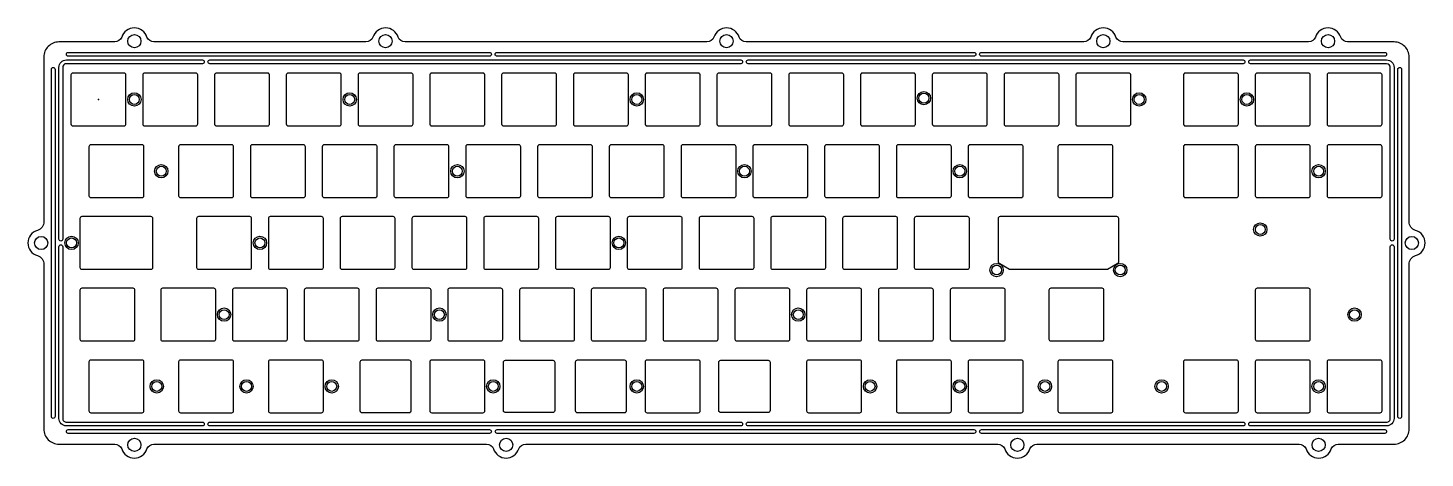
# Model space of a CAD drawing. Header units: millimetres. Extents: x -19 to 352, y -95 to 19.
import ezdxf

# ---------------------------------------------------------------- set-up
doc = ezdxf.new("R2010")
doc.units = ezdxf.units.MM
doc.header["$MEASUREMENT"] = 0

msp = doc.modelspace()

# ---------------------------------------------------------------- linework, layer by layer
msp.add_line((12.06, -25.55), (12.06, -12.55))
msp.add_line((12.06, -25.55), (12.06, -12.55))
for points in [[(113.4, -91.53), (238.67, -91.53, -0.305834), (240.53, -92.78, 0.736932), (247.22, -92.78, -0.305835), (249.08, -91.53), (318.65, -91.53, -0.305834), (320.5, -92.78, 0.736932), (327.2, -92.78, -0.305835), (329.05, -91.53), (332.85, -91.53), (343.87, -91.53, 0.414214), (347.87, -87.53), (347.87, -43.75, -0.333096), (349.58, -41.48, 0.749331), (349.58, -34.76, -0.333096), (347.87, -32.49), (347.87, 11.28, 0.414214), (343.87, 15.28), (331.55, 15.28, -0.305836), (329.7, 16.54, 0.736927), (323, 16.54, -0.305838), (321.15, 15.28), (271.9, 15.28, -0.305836), (270.05, 16.54, 0.736927), (263.35, 16.54, -0.305838), (261.5, 15.28), (171.89, 15.28, -0.305836), (170.04, 16.54, 0.736927), (163.34, 16.54, -0.305838), (161.48, 15.28), (81.4, 15.28, -0.305836), (79.55, 16.54, 0.736927), (72.85, 16.54, -0.305838), (71, 15.28), (14.73, 15.28, -0.305836), (12.87, 16.54, 0.736927), (6.18, 16.54, -0.305838), (4.32, 15.28), (-10.5, 15.28, 0.414214), (-14.5, 11.28), (-14.5, -32.49, -0.333293), (-16.2, -34.76, 0.749887), (-16.2, -41.48, -0.333293), (-14.5, -43.75), (-14.5, -87.53, 0.414214), (-10.5, -91.53), (0.52, -91.53), (4.32, -91.53, -0.305834), (6.18, -92.78, 0.736933), (12.87, -92.78, -0.305835), (14.73, -91.53), (103, -91.53, -0.305834), (104.85, -92.78, 0.736933), (111.55, -92.78, -0.305835)], [(-8, 11.5, -1), (-8, 12.5), (46.62, 12.5), (103.78, 12.5, -1), (103.78, 11.5), (46.62, 11.5)], [(105.78, 11.5, -1), (105.78, 12.5), (232.36, 12.5, -1), (232.36, 11.5)], [(296.28, 12.5), (341.38, 12.5, -1), (341.38, 11.5), (296.28, 11.5), (234.36, 11.5, -1), (234.36, 12.5)], [(-12.5, 8, -1), (-11.5, 8), (-11.5, -84.2, -1), (-12.5, -84.2)], [(-10.5, 8.5, -0.414213), (-8.5, 10.5), (27.57, 10.5, -1), (27.57, 9.5), (-8.5, 9.5, 0.414212), (-9.5, 8.5), (-9.5, -37.1, -1), (-10.5, -37.1)], [(29.57, 9.5, -1), (29.57, 10.5), (46.62, 10.5), (48.62, 10.5), (170.45, 10.5, -1), (170.45, 9.5)], [(303.8, 10.5, -1), (303.8, 9.5), (172.45, 9.5, -1), (172.45, 10.5), (284.75, 10.5), (286.75, 10.5), (294.28, 10.5)], [(305.8, 9.5, -1), (305.8, 10.5), (341.88, 10.5, -0.414213), (343.87, 8.5), (343.87, -37.1, -1), (342.87, -37.1), (342.87, 8.5, 0.414213), (341.88, 9.5)], [(344.87, 8, -1), (345.87, 8), (345.87, -84.2, -1), (344.87, -84.2)], [(-7.3, 6.5), (-7.3, -6.5, 0.414212), (-6.8, -7), (6.8, -7, 0.414214), (7.3, -6.5), (7.3, 6.5, 0.414214), (6.8, 7), (-6.8, 7, 0.414212)], [(11.75, 6.5), (11.75, -6.5, 0.414212), (12.25, -7), (25.85, -7, 0.414214), (26.35, -6.5), (26.35, 6.5, 0.414214), (25.85, 7), (12.25, 7, 0.414212)], [(30.8, 6.5), (30.8, -6.5, 0.414212), (31.3, -7), (44.9, -7, 0.414214), (45.4, -6.5), (45.4, 6.5, 0.414214), (44.9, 7), (31.3, 7, 0.414212)], [(49.85, 6.5), (49.85, -6.5, 0.414212), (50.35, -7), (63.95, -7, 0.414214), (64.45, -6.5), (64.45, 6.5, 0.414214), (63.95, 7), (50.35, 7, 0.414212)], [(68.9, 6.5), (68.9, -6.5, 0.414212), (69.4, -7), (83, -7, 0.414214), (83.5, -6.5), (83.5, 6.5, 0.414214), (83, 7), (69.4, 7, 0.414212)], [(87.95, 6.5), (87.95, -6.5, 0.414212), (88.45, -7), (102.05, -7, 0.414214), (102.55, -6.5), (102.55, 6.5, 0.414214), (102.05, 7), (88.45, 7, 0.414212)], [(107, 6.5), (107, -6.5, 0.414212), (107.5, -7), (121.1, -7, 0.414214), (121.6, -6.5), (121.6, 6.5, 0.414214), (121.1, 7), (107.5, 7, 0.414212)], [(126.05, 6.5), (126.05, -6.5, 0.414212), (126.55, -7), (140.15, -7, 0.414214), (140.65, -6.5), (140.65, 6.5, 0.414214), (140.15, 7), (126.55, 7, 0.414212)], [(145.1, 6.5), (145.1, -6.5, 0.414212), (145.6, -7), (159.2, -7, 0.414214), (159.7, -6.5), (159.7, 6.5, 0.414214), (159.2, 7), (145.6, 7, 0.414212)], [(164.15, 6.5), (164.15, -6.5, 0.414212), (164.65, -7), (178.25, -7, 0.414214), (178.75, -6.5), (178.75, 6.5, 0.414214), (178.25, 7), (164.65, 7, 0.414212)], [(183.2, 6.5), (183.2, -6.5, 0.414212), (183.7, -7), (197.3, -7, 0.414214), (197.8, -6.5), (197.8, 6.5, 0.414214), (197.3, 7), (183.7, 7, 0.414212)], [(202.25, 6.5), (202.25, -6.5, 0.414212), (202.75, -7), (216.35, -7, 0.414214), (216.85, -6.5), (216.85, 6.5, 0.414214), (216.35, 7), (202.75, 7, 0.414212)], [(221.3, 6.5), (221.3, -6.5, 0.414212), (221.8, -7), (235.4, -7, 0.414214), (235.9, -6.5), (235.9, 6.5, 0.414214), (235.4, 7), (221.8, 7, 0.414212)], [(240.35, 6.5), (240.35, -6.5, 0.414212), (240.85, -7), (254.45, -7, 0.414214), (254.95, -6.5), (254.95, 6.5, 0.414214), (254.45, 7), (240.85, 7, 0.414212)], [(259.4, 6.5), (259.4, -6.5, 0.414212), (259.9, -7), (273.5, -7, 0.414214), (274, -6.5), (274, 6.5, 0.414214), (273.5, 7), (259.9, 7, 0.414212)], [(287.98, 6.5), (287.98, -6.5, 0.414212), (288.48, -7), (302.07, -7, 0.414214), (302.57, -6.5), (302.57, 6.5, 0.414214), (302.07, 7), (288.48, 7, 0.414212)], [(321.12, 7), (307.52, 7, 0.414212), (307.02, 6.5), (307.02, -6.5, 0.414212), (307.52, -7), (321.12, -7, 0.414214), (321.62, -6.5), (321.62, 6.5, 0.414214)], [(326.07, 6.5), (326.07, -6.5, 0.414212), (326.57, -7), (340.18, -7, 0.414214), (340.68, -6.5), (340.68, 6.5, 0.414214), (340.18, 7), (326.57, 7, 0.414212)], [(-2.54, -12.55), (-2.54, -25.55, 0.414214), (-2.04, -26.05), (11.56, -26.05, 0.414212), (12.06, -25.55), (12.06, -12.55, 0.414212), (11.56, -12.05), (-2.04, -12.05, 0.414214)], [(21.27, -12.55), (21.27, -25.55, 0.414212), (21.77, -26.05), (35.38, -26.05, 0.414214), (35.88, -25.55), (35.88, -12.55, 0.414214), (35.38, -12.05), (21.77, -12.05, 0.414212)], [(40.33, -12.55), (40.33, -25.55, 0.414212), (40.83, -26.05), (54.42, -26.05, 0.414214), (54.92, -25.55), (54.92, -12.55, 0.414214), (54.42, -12.05), (40.83, -12.05, 0.414212)], [(59.38, -12.55), (59.38, -25.55, 0.414212), (59.88, -26.05), (73.47, -26.05, 0.414214), (73.97, -25.55), (73.97, -12.55, 0.414214), (73.47, -12.05), (59.88, -12.05, 0.414212)], [(78.42, -12.55), (78.42, -25.55, 0.414212), (78.92, -26.05), (92.53, -26.05, 0.414214), (93.03, -25.55), (93.03, -12.55, 0.414214), (92.53, -12.05), (78.92, -12.05, 0.414212)], [(97.48, -12.55), (97.48, -25.55, 0.414212), (97.97, -26.05), (111.58, -26.05, 0.414214), (112.08, -25.55), (112.08, -12.55, 0.414214), (111.58, -12.05), (97.97, -12.05, 0.414212)], [(116.53, -12.55), (116.53, -25.55, 0.414212), (117.03, -26.05), (130.62, -26.05, 0.414214), (131.12, -25.55), (131.12, -12.55, 0.414214), (130.62, -12.05), (117.03, -12.05, 0.414212)], [(135.57, -12.55), (135.57, -25.55, 0.414212), (136.07, -26.05), (149.68, -26.05, 0.414214), (150.18, -25.55), (150.18, -12.55, 0.414214), (149.68, -12.05), (136.07, -12.05, 0.414212)], [(154.62, -12.55), (154.62, -25.55, 0.414212), (155.12, -26.05), (168.72, -26.05, 0.414214), (169.22, -25.55), (169.22, -12.55, 0.414214), (168.72, -12.05), (155.12, -12.05, 0.414212)], [(173.68, -12.55), (173.68, -25.55, 0.414212), (174.18, -26.05), (187.78, -26.05, 0.414214), (188.28, -25.55), (188.28, -12.55, 0.414214), (187.78, -12.05), (174.18, -12.05, 0.414212)], [(192.72, -12.55), (192.72, -25.55, 0.414212), (193.22, -26.05), (206.82, -26.05, 0.414214), (207.32, -25.55), (207.32, -12.55, 0.414214), (206.82, -12.05), (193.22, -12.05, 0.414212)], [(211.77, -12.55), (211.77, -25.55, 0.414212), (212.28, -26.05), (225.88, -26.05, 0.414214), (226.38, -25.55), (226.38, -12.55, 0.414214), (225.88, -12.05), (212.28, -12.05, 0.414212)], [(230.82, -12.55), (230.82, -25.55, 0.414212), (231.32, -26.05), (244.93, -26.05, 0.414214), (245.43, -25.55), (245.43, -12.55, 0.414214), (244.93, -12.05), (231.32, -12.05, 0.414212)], [(254.64, -12.55), (254.64, -25.55, 0.414212), (255.14, -26.05), (268.74, -26.05, 0.414214), (269.24, -25.55), (269.24, -12.55, 0.414214), (268.74, -12.05), (255.14, -12.05, 0.414212)], [(287.98, -25.55, 0.414212), (288.48, -26.05), (302.07, -26.05, 0.414214), (302.57, -25.55), (302.57, -12.55, 0.414214), (302.07, -12.05), (288.48, -12.05, 0.414212), (287.98, -12.55)], [(307.02, -12.55), (307.02, -25.55, 0.414212), (307.52, -26.05), (321.12, -26.05, 0.414214), (321.62, -25.55), (321.62, -12.55, 0.414214), (321.12, -12.05), (307.52, -12.05, 0.414212)], [(326.07, -12.55), (326.07, -25.55, 0.414212), (326.57, -26.05), (340.18, -26.05, 0.414214), (340.68, -25.55), (340.68, -12.55, 0.414214), (340.18, -12.05), (326.57, -12.05, 0.414212)], [(-4.92, -31.6), (-4.92, -44.6, 0.414212), (-4.42, -45.1), (13.94, -45.1, 0.414214), (14.44, -44.6), (14.44, -31.6, 0.414214), (13.94, -31.1), (-4.42, -31.1, 0.414212)], [(26.04, -31.6), (26.04, -44.6, 0.414212), (26.54, -45.1), (40.14, -45.1, 0.414214), (40.64, -44.6), (40.64, -31.6, 0.414214), (40.14, -31.1), (26.54, -31.1, 0.414212)], [(45.09, -31.6), (45.09, -44.6, 0.414212), (45.59, -45.1), (59.19, -45.1, 0.414214), (59.69, -44.6), (59.69, -31.6, 0.414214), (59.19, -31.1), (45.59, -31.1, 0.414212)], [(64.14, -31.6), (64.14, -44.6, 0.414212), (64.64, -45.1), (78.24, -45.1, 0.414214), (78.74, -44.6), (78.74, -31.6, 0.414214), (78.24, -31.1), (64.64, -31.1, 0.414212)], [(83.19, -31.6), (83.19, -44.6, 0.414212), (83.69, -45.1), (97.29, -45.1, 0.414214), (97.79, -44.6), (97.79, -31.6, 0.414214), (97.29, -31.1), (83.69, -31.1, 0.414212)], [(102.24, -31.6), (102.24, -44.6, 0.414212), (102.74, -45.1), (116.34, -45.1, 0.414214), (116.84, -44.6), (116.84, -31.6, 0.414214), (116.34, -31.1), (102.74, -31.1, 0.414212)], [(121.29, -31.6), (121.29, -44.6, 0.414212), (121.79, -45.1), (135.39, -45.1, 0.414214), (135.89, -44.6), (135.89, -31.6, 0.414214), (135.39, -31.1), (121.79, -31.1, 0.414212)], [(140.34, -31.6), (140.34, -44.6, 0.414212), (140.84, -45.1), (154.44, -45.1, 0.414214), (154.94, -44.6), (154.94, -31.6, 0.414214), (154.44, -31.1), (140.84, -31.1, 0.414212)], [(159.39, -31.6), (159.39, -44.6, 0.414212), (159.89, -45.1), (173.49, -45.1, 0.414214), (173.99, -44.6), (173.99, -31.6, 0.414214), (173.49, -31.1), (159.89, -31.1, 0.414212)], [(178.44, -31.6), (178.44, -44.6, 0.414212), (178.94, -45.1), (192.54, -45.1, 0.414214), (193.04, -44.6), (193.04, -31.6, 0.414214), (192.54, -31.1), (178.94, -31.1, 0.414212)], [(197.49, -31.6), (197.49, -44.6, 0.414212), (197.99, -45.1), (211.59, -45.1, 0.414214), (212.09, -44.6), (212.09, -31.6, 0.414214), (211.59, -31.1), (197.99, -31.1, 0.414212)], [(216.54, -31.6), (216.54, -44.6, 0.414212), (217.04, -45.1), (230.64, -45.1, 0.414214), (231.14, -44.6), (231.14, -31.6, 0.414214), (230.64, -31.1), (217.04, -31.1, 0.414212)], [(238.79, -31.62), (238.79, -43.34), (241.79, -45.07), (267.79, -45.07), (270.79, -43.34), (270.79, -31.62, 0.414214), (270.29, -31.12), (239.29, -31.12, 0.414212)], [(-10.5, -39.1, -1), (-9.5, -39.1), (-9.5, -84.7, 0.414215), (-8.5, -85.7), (27.57, -85.7, -1), (27.57, -86.7), (-8.5, -86.7, -0.414214), (-10.5, -84.7)], [(342.87, -39.1, -1), (343.87, -39.1), (343.87, -84.7, -0.414215), (341.88, -86.7), (305.8, -86.7, -1), (305.8, -85.7), (341.88, -85.7, 0.414215), (342.87, -84.7)], [(-4.92, -50.65), (-4.92, -63.65, 0.414212), (-4.42, -64.15), (9.18, -64.15, 0.414214), (9.68, -63.65), (9.68, -50.65, 0.414214), (9.18, -50.15), (-4.42, -50.15, 0.414212)], [(16.51, -50.65), (16.51, -63.65, 0.414212), (17.01, -64.15), (30.61, -64.15, 0.414214), (31.11, -63.65), (31.11, -50.65, 0.414214), (30.61, -50.15), (17.01, -50.15, 0.414212)], [(35.56, -50.65), (35.56, -63.65, 0.414212), (36.06, -64.15), (49.66, -64.15, 0.414214), (50.16, -63.65), (50.16, -50.65, 0.414214), (49.66, -50.15), (36.06, -50.15, 0.414212)], [(54.61, -50.65), (54.61, -63.65, 0.414212), (55.11, -64.15), (68.71, -64.15, 0.414214), (69.21, -63.65), (69.21, -50.65, 0.414214), (68.71, -50.15), (55.11, -50.15, 0.414212)], [(73.66, -50.65), (73.66, -63.65, 0.414212), (74.16, -64.15), (87.76, -64.15, 0.414214), (88.26, -63.65), (88.26, -50.65, 0.414214), (87.76, -50.15), (74.16, -50.15, 0.414212)], [(92.71, -50.65), (92.71, -63.65, 0.414212), (93.21, -64.15), (106.81, -64.15, 0.414214), (107.31, -63.65), (107.31, -50.65, 0.414214), (106.81, -50.15), (93.21, -50.15, 0.414212)], [(111.76, -50.65), (111.76, -63.65, 0.414212), (112.26, -64.15), (125.86, -64.15, 0.414214), (126.36, -63.65), (126.36, -50.65, 0.414214), (125.86, -50.15), (112.26, -50.15, 0.414212)], [(130.81, -50.65), (130.81, -63.65, 0.414212), (131.31, -64.15), (144.91, -64.15, 0.414214), (145.41, -63.65), (145.41, -50.65, 0.414214), (144.91, -50.15), (131.31, -50.15, 0.414212)], [(149.86, -50.65), (149.86, -63.65, 0.414212), (150.36, -64.15), (163.96, -64.15, 0.414214), (164.46, -63.65), (164.46, -50.65, 0.414214), (163.96, -50.15), (150.36, -50.15, 0.414212)], [(168.91, -50.65), (168.91, -63.65, 0.414212), (169.41, -64.15), (183.01, -64.15, 0.414214), (183.51, -63.65), (183.51, -50.65, 0.414214), (183.01, -50.15), (169.41, -50.15, 0.414212)], [(187.96, -50.65), (187.96, -63.65, 0.414212), (188.46, -64.15), (202.06, -64.15, 0.414214), (202.56, -63.65), (202.56, -50.65, 0.414214), (202.06, -50.15), (188.46, -50.15, 0.414212)], [(207.01, -50.65), (207.01, -63.65, 0.414212), (207.51, -64.15), (221.11, -64.15, 0.414214), (221.61, -63.65), (221.61, -50.65, 0.414214), (221.11, -50.15), (207.51, -50.15, 0.414212)], [(226.07, -50.65), (226.07, -63.65, 0.414212), (226.57, -64.15), (240.17, -64.15, 0.414214), (240.67, -63.65), (240.67, -50.65, 0.414214), (240.17, -50.15), (226.57, -50.15, 0.414212)], [(252.26, -50.65), (252.26, -63.65, 0.414212), (252.76, -64.15), (266.36, -64.15, 0.414214), (266.86, -63.65), (266.86, -50.65, 0.414214), (266.36, -50.15), (252.76, -50.15, 0.414212)], [(321.12, -50.15), (307.52, -50.15, 0.414212), (307.02, -50.65), (307.02, -63.65, 0.414212), (307.52, -64.15), (321.12, -64.15, 0.414214), (321.62, -63.65), (321.62, -50.65, 0.414214)], [(11.56, -69.2), (-2.04, -69.2, 0.414212), (-2.54, -69.7), (-2.54, -82.7, 0.414212), (-2.04, -83.2), (11.56, -83.2, 0.414214), (12.06, -82.7), (12.06, -69.7, 0.414214)], [(21.27, -69.7), (21.27, -82.7, 0.414212), (21.77, -83.2), (35.38, -83.2, 0.414214), (35.88, -82.7), (35.88, -69.7, 0.414214), (35.38, -69.2), (21.77, -69.2, 0.414212)], [(59.69, -69.7, 0.414214), (59.19, -69.2), (45.59, -69.2, 0.414212), (45.09, -69.7), (45.09, -82.7, 0.414212), (45.59, -83.2), (59.19, -83.2, 0.414214), (59.69, -82.7)], [(69.9, -69.25, 0.414212), (69.4, -69.75), (69.4, -82.65, 0.414212), (69.9, -83.15), (82.5, -83.15, 0.414212), (83, -82.65), (83, -69.75, 0.414212), (82.5, -69.25)], [(102.05, -69.2), (88.45, -69.2, 0.414212), (87.95, -69.7), (87.95, -82.7, 0.414212), (88.45, -83.2), (102.05, -83.2, 0.414214), (102.55, -82.7), (102.55, -69.7, 0.414214)], [(121.1, -69.75), (121.1, -82.65, -0.414214), (120.6, -83.15), (108, -83.15, -0.414214), (107.5, -82.65), (107.5, -69.75, -0.414214), (108, -69.25), (120.6, -69.25, -0.414214)], [(126.55, -82.65, 0.414212), (127.05, -83.15), (139.65, -83.15, 0.414212), (140.15, -82.65), (140.15, -69.75, 0.414212), (139.65, -69.25), (127.05, -69.25, 0.414212), (126.55, -69.75)], [(159.2, -69.2), (145.6, -69.2, 0.414212), (145.1, -69.7), (145.1, -82.7, 0.414212), (145.6, -83.2), (159.2, -83.2, 0.414214), (159.7, -82.7), (159.7, -69.7, 0.414214)], [(164.65, -82.65), (164.65, -69.75, -0.414214), (165.15, -69.25), (177.75, -69.25, -0.414214), (178.25, -69.75), (178.25, -82.65, -0.414214), (177.75, -83.15), (165.15, -83.15, -0.414214)], [(187.96, -82.7, 0.414212), (188.46, -83.2), (202.06, -83.2, 0.414214), (202.56, -82.7), (202.56, -69.7, 0.414214), (202.06, -69.2), (188.46, -69.2, 0.414212), (187.96, -69.7)], [(211.77, -82.7, 0.414212), (212.28, -83.2), (225.88, -83.2, 0.414214), (226.38, -82.7), (226.38, -69.7, 0.414214), (225.88, -69.2), (212.28, -69.2, 0.414212), (211.77, -69.7)], [(231.32, -83.2), (244.93, -83.2, 0.414214), (245.43, -82.7), (245.43, -69.7, 0.414214), (244.93, -69.2), (231.32, -69.2, 0.414212), (230.82, -69.7), (230.82, -82.7, 0.414212)], [(269.24, -69.7, 0.414214), (268.74, -69.2), (255.14, -69.2, 0.414212), (254.64, -69.7), (254.64, -82.7, 0.414212), (255.14, -83.2), (268.74, -83.2, 0.414214), (269.24, -82.7)], [(302.07, -83.2, 0.414214), (302.57, -82.7), (302.57, -69.7, 0.414214), (302.07, -69.2), (288.48, -69.2, 0.414212), (287.98, -69.7), (287.98, -82.7, 0.414212), (288.48, -83.2)], [(307.02, -82.7, 0.414212), (307.52, -83.2), (321.12, -83.2, 0.414214), (321.62, -82.7), (321.62, -69.7, 0.414214), (321.12, -69.2), (307.52, -69.2, 0.414212), (307.02, -69.7)], [(340.18, -69.2), (326.57, -69.2, 0.414212), (326.07, -69.7), (326.07, -82.7, 0.414212), (326.57, -83.2), (340.18, -83.2, 0.414214), (340.68, -82.7), (340.68, -69.7, 0.414214)], [(-8, -88.7, -1), (-8, -87.7), (103.81, -87.7, -1), (103.81, -88.7)], [(29.57, -85.7), (170.45, -85.7, -1), (170.45, -86.7), (48.62, -86.7), (46.62, -86.7), (29.57, -86.7, -1)], [(105.81, -88.7, -1), (105.81, -87.7), (232.36, -87.7, -1), (232.36, -88.7)], [(172.45, -86.7, -1), (172.45, -85.7), (303.8, -85.7, -1), (303.8, -86.7), (296.28, -86.7), (294.28, -86.7), (286.75, -86.7), (284.75, -86.7)], [(234.36, -88.7, -1), (234.36, -87.7), (341.38, -87.7, -1), (341.38, -88.7)]]:
    msp.add_lwpolyline(points, format="xyb", close=True)
for centre, radius in [((9.52, 15.5), 1.75), ((76.2, 15.5), 1.75), ((166.69, 15.5), 1.75), ((266.7, 15.5), 1.75), ((326.35, 15.5), 1.75), ((9.52, 0), 1.77), ((9.52, 0), 1.32), ((66.68, 0), 1.77), ((66.68, 0), 1.32), ((142.88, 0), 1.77), ((142.88, 0), 1.32), ((219.08, 0.35), 1.77), ((219.08, 0.35), 1.77), ((219.08, 0.35), 1.77), ((219.08, 0.35), 1.32), ((219.08, 0.35), 1.32), ((219.08, 0.35), 1.32), ((276.23, 0), 1.77), ((276.23, 0), 1.32), ((304.8, 0), 1.77), ((304.8, 0), 1.32), ((16.67, -19.05), 1.77), ((16.67, -19.05), 1.32), ((95.25, -19.05), 1.77), ((95.25, -19.05), 1.32), ((171.45, -19.05), 1.77), ((171.45, -19.05), 1.32), ((228.6, -19.05), 1.77), ((228.6, -19.05), 1.32), ((323.85, -19.05), 1.77), ((323.85, -19.05), 1.32), ((308.37, -34.53), 1.77), ((308.37, -34.53), 1.32), ((-15.22, -38.12), 1.75), ((-7.14, -38.1), 1.77), ((-7.14, -38.1), 1.32), ((42.86, -38.1), 1.77), ((42.86, -38.1), 1.32), ((138.11, -38.1), 1.77), ((138.11, -38.1), 1.77), ((138.11, -38.1), 1.77), ((138.11, -38.1), 1.32), ((138.11, -38.1), 1.32), ((138.11, -38.1), 1.32), ((348.59, -38.12), 1.75), ((238.39, -45.3), 1.77), ((238.39, -45.3), 1.32), ((271.19, -45.3), 1.77), ((271.19, -45.3), 1.32), ((33.34, -57.15), 1.77), ((90.49, -57.15), 1.77), ((185.74, -57.15), 1.77), ((333.38, -57.15), 1.77), ((33.34, -57.15), 1.32), ((90.49, -57.15), 1.32), ((185.74, -57.15), 1.32), ((333.38, -57.15), 1.32), ((15.48, -76.2), 1.77), ((15.48, -76.2), 1.32), ((39.29, -76.2), 1.77), ((39.29, -76.2), 1.32), ((61.91, -76.2), 1.77), ((61.91, -76.2), 1.32), ((104.78, -76.2), 1.77), ((104.78, -76.2), 1.32), ((142.88, -76.2), 1.77), ((142.88, -76.2), 1.32), ((204.79, -76.2), 1.77), ((204.79, -76.2), 1.32), ((228.6, -76.2), 1.77), ((228.6, -76.2), 1.32), ((251.22, -76.2), 1.77), ((251.22, -76.2), 1.32), ((282.18, -76.2), 1.77), ((282.18, -76.2), 1.32), ((323.85, -76.2), 1.77), ((323.85, -76.2), 1.32), ((9.52, -91.75), 1.75), ((108.2, -91.75), 1.75), ((243.88, -91.75), 1.75), ((323.85, -91.75), 1.75)]:
    msp.add_circle(centre, radius)
msp.add_point((0, 0))

doc.saveas('drawing.dxf')
